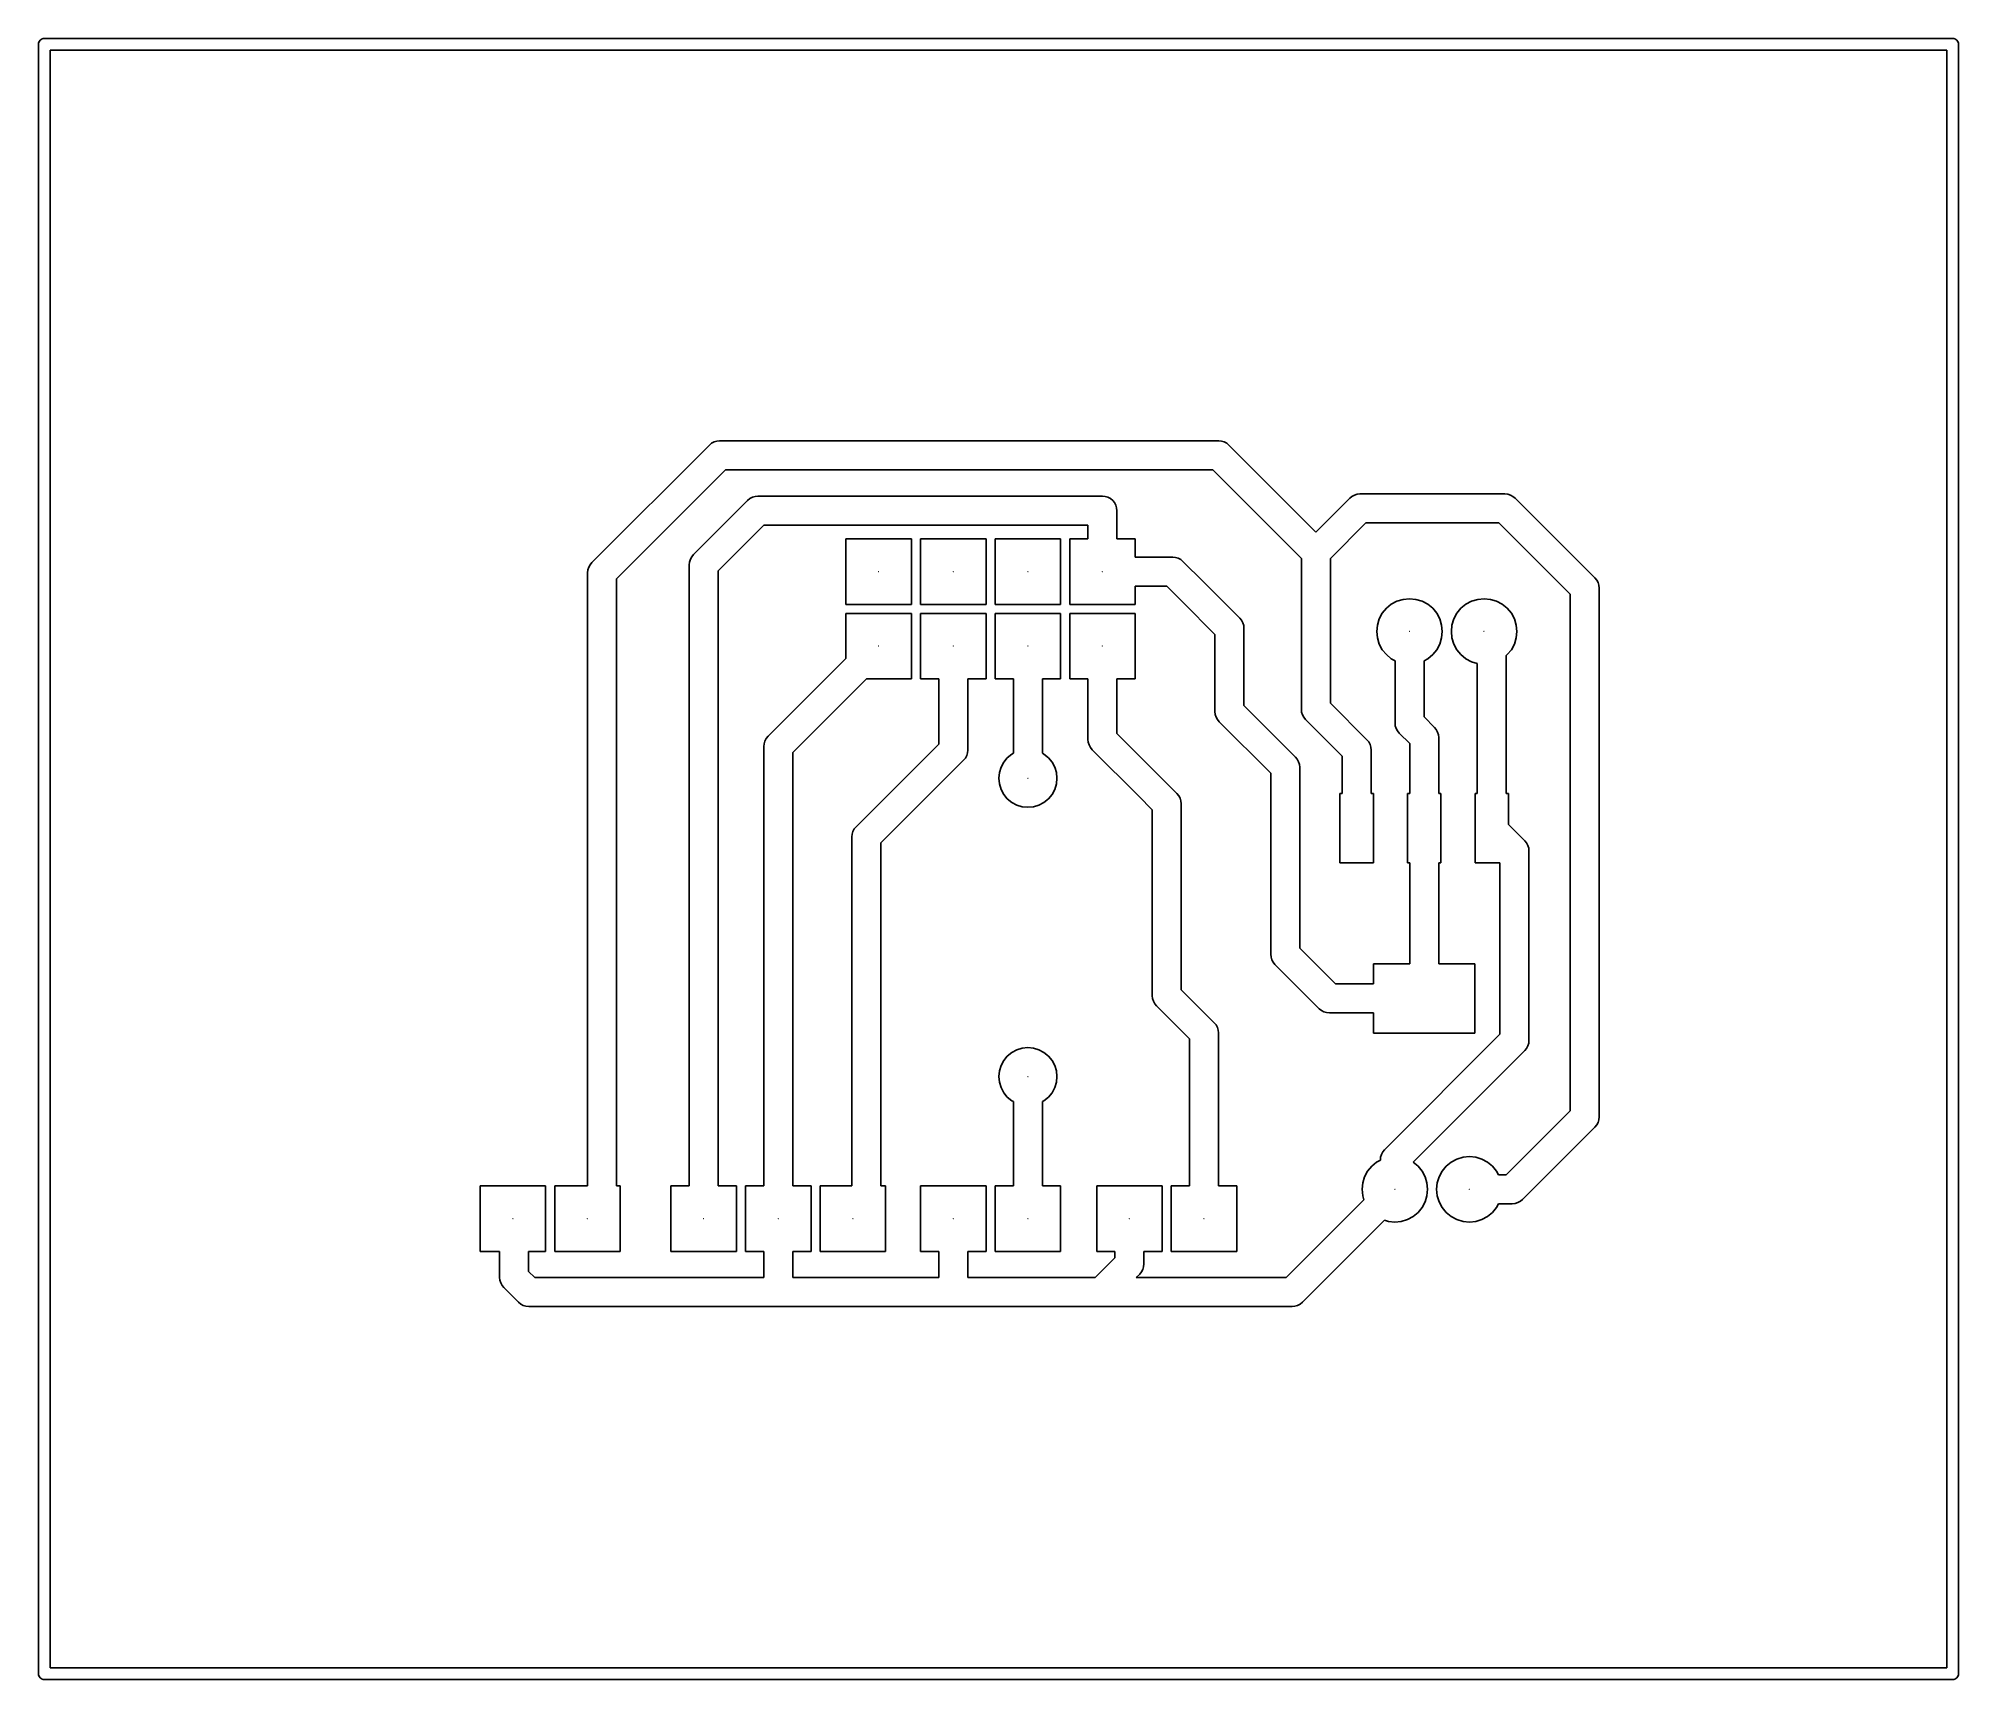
# Model space of a CAD drawing. Extents: x -0.1 to 65.3, y -0.1 to 55.8.
import ezdxf

# ---------------------------------------------------------------- set-up
doc = ezdxf.new("R2010")
doc.units = 0
doc.header["$LTSCALE"] = 0.000394
doc.header["$PDMODE"] = 35
doc.header["$PDSIZE"] = 0.000315
doc.layers.add('PLAN_1', color=7, linetype='CONTINUOUS')

msp = doc.modelspace()

# ---------------------------------------------------------------- linework, layer by layer
at = {"layer": 'PLAN_1', "color": 4}
for p, q in [((-0.096123, 55.640919, 0.2), (-0.099991, 55.601589, 0.2)), ((-0.099991, 55.601589, 0.2), (-0.099991, 0.10159, 0.2)), ((-0.084648, 55.678738, 0.2), (-0.096123, 55.640919, 0.2)), ((-0.066017, 55.713589, 0.2), (-0.084648, 55.678738, 0.2)), ((-0.040947, 55.744137, 0.2), (-0.066017, 55.713589, 0.2)), ((-0.010399, 55.769211, 0.2), (-0.040947, 55.744137, 0.2)), ((0.024452, 55.787838, 0.2), (-0.010399, 55.769211, 0.2)), ((0.062271, 55.799309, 0.2), (0.024452, 55.787838, 0.2)), ((0.101601, 55.803185, 0.2), (0.062271, 55.799309, 0.2)), ((65.101593, 55.803185, 0.2), (0.101601, 55.803185, 0.2)), ((65.140923, 55.799309, 0.2), (65.101593, 55.803185, 0.2)), ((65.178741, 55.787838, 0.2), (65.140923, 55.799309, 0.2)), ((65.213593, 55.769211, 0.2), (65.178741, 55.787838, 0.2)), ((65.244141, 55.744137, 0.2), (65.213593, 55.769211, 0.2)), ((65.269211, 55.713589, 0.2), (65.244141, 55.744137, 0.2)), ((65.287842, 55.678738, 0.2), (65.269211, 55.713589, 0.2)), ((65.299316, 55.640919, 0.2), (65.287842, 55.678738, 0.2)), ((65.303185, 55.601589, 0.2), (65.299316, 55.640919, 0.2)), ((65.303185, 0.10159, 0.2), (65.303185, 55.601589, 0.2)), ((64.900002, 55.399994, 0.2), (0.303192, 55.399994, 0.2)), ((0.303192, 55.399994, 0.2), (0.303192, 0.303185, 0.2)), ((64.900002, 0.303185, 0.2), (64.900002, 55.399994, 0.2)), ((22.752506, 41.950687, 0.2), (18.752506, 37.950687, 0.2)), ((22.82732, 42.012085, 0.2), (22.752506, 41.950687, 0.2)), ((22.912674, 42.057709, 0.2), (22.82732, 42.012085, 0.2)), ((23.005287, 42.085804, 0.2), (22.912674, 42.057709, 0.2)), ((23.101604, 42.095287, 0.2), (23.005287, 42.085804, 0.2)), ((24.101604, 42.095287, 0.2), (23.101604, 42.095287, 0.2)), ((40.101604, 42.095287, 0.2), (24.101604, 42.095287, 0.2)), ((40.197922, 42.085804, 0.2), (40.101604, 42.095287, 0.2)), ((40.290535, 42.057709, 0.2), (40.197922, 42.085804, 0.2)), ((40.375889, 42.012085, 0.2), (40.290535, 42.057709, 0.2)), ((40.450703, 41.950687, 0.2), (40.375889, 42.012085, 0.2)), ((43.411713, 38.989677, 0.2), (40.450703, 41.950687, 0.2)), ((19.595303, 37.397091, 0.2), (23.306103, 41.107891, 0.2)), ((23.306103, 41.107891, 0.2), (24.101604, 41.107891, 0.2)), ((24.101604, 41.107891, 0.2), (39.897106, 41.107891, 0.2)), ((39.897106, 41.107891, 0.2), (42.752506, 38.252491, 0.2)), ((24.057507, 40.065689, 0.2), (22.212505, 38.220688, 0.2)), ((24.13232, 40.127087, 0.2), (24.057507, 40.065689, 0.2)), ((24.217674, 40.17271, 0.2), (24.13232, 40.127087, 0.2)), ((24.310287, 40.200806, 0.2), (24.217674, 40.17271, 0.2)), ((24.406605, 40.210289, 0.2), (24.310287, 40.200806, 0.2)), ((35.721603, 40.210289, 0.2), (24.406605, 40.210289, 0.2)), ((36.141602, 40.210289, 0.2), (35.721603, 40.210289, 0.2)), ((36.237915, 40.200806, 0.2), (36.141602, 40.210289, 0.2)), ((36.330532, 40.17271, 0.2), (36.237915, 40.200806, 0.2)), ((36.415886, 40.127087, 0.2), (36.330532, 40.17271, 0.2)), ((36.4907, 40.065689, 0.2), (36.415886, 40.127087, 0.2)), ((36.552097, 39.990875, 0.2), (36.4907, 40.065689, 0.2)), ((36.597721, 39.905521, 0.2), (36.552097, 39.990875, 0.2)), ((36.625816, 39.812908, 0.2), (36.597721, 39.905521, 0.2)), ((44.565048, 40.143009, 0.2), (43.411713, 38.989677, 0.2)), ((44.639862, 40.204407, 0.2), (44.565048, 40.143009, 0.2)), ((44.725216, 40.250031, 0.2), (44.639862, 40.204407, 0.2)), ((44.817833, 40.278126, 0.2), (44.725216, 40.250031, 0.2)), ((44.914146, 40.287609, 0.2), (44.817833, 40.278126, 0.2)), ((49.849731, 40.287609, 0.2), (44.914146, 40.287609, 0.2)), ((49.946049, 40.278126, 0.2), (49.849731, 40.287609, 0.2)), ((50.038662, 40.250031, 0.2), (49.946049, 40.278126, 0.2)), ((50.124016, 40.204407, 0.2), (50.038662, 40.250031, 0.2)), ((50.19883, 40.143009, 0.2), (50.124016, 40.204407, 0.2)), ((52.914871, 37.426968, 0.2), (50.19883, 40.143009, 0.2)), ((36.6353, 39.716591, 0.2), (36.625816, 39.812908, 0.2)), ((36.6353, 38.757591, 0.2), (36.6353, 39.716591, 0.2)), ((43.905411, 38.086983, 0.2), (45.118645, 39.300213, 0.2)), ((45.118645, 39.300213, 0.2), (49.645233, 39.300213, 0.2)), ((49.645233, 39.300213, 0.2), (52.072075, 36.873375, 0.2)), ((23.055302, 37.667091, 0.2), (24.611103, 39.222893, 0.2)), ((24.611103, 39.222893, 0.2), (35.647903, 39.222893, 0.2)), ((29.637604, 38.757591, 0.2), (27.405602, 38.757591, 0.2)), ((27.405602, 38.757591, 0.2), (27.405602, 36.525589, 0.2)), ((29.637604, 36.525589, 0.2), (29.637604, 38.757591, 0.2)), ((32.177605, 38.757591, 0.2), (29.945602, 38.757591, 0.2)), ((29.945602, 38.757591, 0.2), (29.945602, 36.525589, 0.2)), ((32.177605, 36.525589, 0.2), (32.177605, 38.757591, 0.2)), ((34.717606, 38.757591, 0.2), (32.485603, 38.757591, 0.2)), ((32.485603, 38.757591, 0.2), (32.485603, 36.525589, 0.2)), ((34.717606, 36.525589, 0.2), (34.717606, 38.757591, 0.2)), ((35.647903, 38.757591, 0.2), (35.025604, 38.757591, 0.2)), ((35.025604, 38.757591, 0.2), (35.025604, 36.525589, 0.2)), ((35.647903, 39.222893, 0.2), (35.647903, 38.757591, 0.2)), ((37.257599, 38.757591, 0.2), (36.6353, 38.757591, 0.2)), ((37.257599, 38.135288, 0.2), (37.257599, 38.757591, 0.2)), ((18.752506, 37.950687, 0.2), (18.691109, 37.875874, 0.2)), ((22.077389, 37.967907, 0.2), (22.067905, 37.87159, 0.2)), ((22.105484, 38.06052, 0.2), (22.077389, 37.967907, 0.2)), ((22.151108, 38.145874, 0.2), (22.105484, 38.06052, 0.2)), ((22.212505, 38.220688, 0.2), (22.151108, 38.145874, 0.2)), ((38.534935, 38.135288, 0.2), (37.257599, 38.135288, 0.2)), ((38.631248, 38.125805, 0.2), (38.534935, 38.135288, 0.2)), ((38.723866, 38.09771, 0.2), (38.631248, 38.125805, 0.2)), ((38.809219, 38.052086, 0.2), (38.723866, 38.09771, 0.2)), ((38.884033, 37.990688, 0.2), (38.809219, 38.052086, 0.2)), ((39.58403, 37.290688, 0.2), (38.884033, 37.990688, 0.2)), ((42.752506, 38.252491, 0.2), (42.918015, 38.086983, 0.2)), ((42.918015, 38.086983, 0.2), (42.918015, 32.95351, 0.2)), ((43.905411, 33.158009, 0.2), (43.905411, 38.086983, 0.2)), ((18.61739, 37.697906, 0.2), (18.607906, 37.601589, 0.2)), ((18.607906, 37.601589, 0.2), (18.607906, 16.71759, 0.2)), ((18.645485, 37.79052, 0.2), (18.61739, 37.697906, 0.2)), ((18.691109, 37.875874, 0.2), (18.645485, 37.79052, 0.2)), ((19.595303, 16.71759, 0.2), (19.595303, 37.397091, 0.2)), ((22.067905, 37.87159, 0.2), (22.067905, 16.71759, 0.2)), ((23.055302, 16.71759, 0.2), (23.055302, 37.667091, 0.2)), ((40.81736, 36.057358, 0.2), (39.58403, 37.290688, 0.2)), ((52.976269, 37.352154, 0.2), (52.914871, 37.426968, 0.2)), ((53.021893, 37.2668, 0.2), (52.976269, 37.352154, 0.2)), ((37.257599, 36.525589, 0.2), (37.257599, 37.147892, 0.2)), ((37.257599, 37.147892, 0.2), (38.330437, 37.147892, 0.2)), ((38.330437, 37.147892, 0.2), (38.885834, 36.592491, 0.2)), ((46.17453, 36.632637, 0.2), (45.98159, 36.52951, 0.2)), ((46.383884, 36.696144, 0.2), (46.17453, 36.632637, 0.2)), ((46.601604, 36.71759, 0.2), (46.383884, 36.696144, 0.2)), ((46.819324, 36.696144, 0.2), (46.601604, 36.71759, 0.2)), ((47.028679, 36.632637, 0.2), (46.819324, 36.696144, 0.2)), ((47.221619, 36.52951, 0.2), (47.028679, 36.632637, 0.2)), ((48.714527, 36.632637, 0.2), (48.521584, 36.52951, 0.2)), ((48.923882, 36.696144, 0.2), (48.714527, 36.632637, 0.2)), ((49.141602, 36.71759, 0.2), (48.923882, 36.696144, 0.2)), ((49.359322, 36.696144, 0.2), (49.141602, 36.71759, 0.2)), ((49.568676, 36.632637, 0.2), (49.359322, 36.696144, 0.2)), ((49.76162, 36.52951, 0.2), (49.568676, 36.632637, 0.2)), ((52.072075, 36.873375, 0.2), (52.072075, 31.947571, 0.2)), ((53.049988, 37.174187, 0.2), (53.021893, 37.2668, 0.2)), ((53.059471, 37.077869, 0.2), (53.049988, 37.174187, 0.2)), ((53.059471, 31.947571, 0.2), (53.059471, 37.077869, 0.2)), ((27.405602, 36.525589, 0.2), (29.637604, 36.525589, 0.2)), ((29.637604, 36.21759, 0.2), (27.405602, 36.21759, 0.2)), ((27.405602, 36.21759, 0.2), (27.405602, 34.683784, 0.2)), ((29.637604, 33.985588, 0.2), (29.637604, 36.21759, 0.2)), ((29.945602, 36.525589, 0.2), (32.177605, 36.525589, 0.2)), ((32.177605, 36.21759, 0.2), (29.945602, 36.21759, 0.2)), ((29.945602, 36.21759, 0.2), (29.945602, 33.985588, 0.2)), ((32.177605, 33.985588, 0.2), (32.177605, 36.21759, 0.2)), ((32.485603, 36.525589, 0.2), (34.717606, 36.525589, 0.2)), ((34.717606, 36.21759, 0.2), (32.485603, 36.21759, 0.2)), ((32.485603, 36.21759, 0.2), (32.485603, 33.985588, 0.2)), ((34.717606, 33.985588, 0.2), (34.717606, 36.21759, 0.2)), ((35.025604, 36.525589, 0.2), (37.257599, 36.525589, 0.2)), ((37.257599, 36.21759, 0.2), (35.025604, 36.21759, 0.2)), ((35.025604, 36.21759, 0.2), (35.025604, 33.985588, 0.2)), ((37.257599, 33.985588, 0.2), (37.257599, 36.21759, 0.2)), ((38.885834, 36.592491, 0.2), (39.974564, 35.503761, 0.2)), ((40.878757, 35.982544, 0.2), (40.81736, 36.057358, 0.2)), ((40.924381, 35.89719, 0.2), (40.878757, 35.982544, 0.2)), ((45.570557, 36.028664, 0.2), (45.50705, 35.819309, 0.2)), ((45.673683, 36.221607, 0.2), (45.570557, 36.028664, 0.2)), ((45.812473, 36.39072, 0.2), (45.673683, 36.221607, 0.2)), ((45.98159, 36.52951, 0.2), (45.812473, 36.39072, 0.2)), ((47.390736, 36.39072, 0.2), (47.221619, 36.52951, 0.2)), ((47.529526, 36.221607, 0.2), (47.390736, 36.39072, 0.2)), ((47.632652, 36.028664, 0.2), (47.529526, 36.221607, 0.2)), ((47.696159, 35.819309, 0.2), (47.632652, 36.028664, 0.2)), ((48.11055, 36.028664, 0.2), (48.047043, 35.819309, 0.2)), ((48.213684, 36.221607, 0.2), (48.11055, 36.028664, 0.2)), ((48.35247, 36.39072, 0.2), (48.213684, 36.221607, 0.2)), ((48.521584, 36.52951, 0.2), (48.35247, 36.39072, 0.2)), ((49.930733, 36.39072, 0.2), (49.76162, 36.52951, 0.2)), ((50.069523, 36.221607, 0.2), (49.930733, 36.39072, 0.2)), ((50.172653, 36.028664, 0.2), (50.069523, 36.221607, 0.2)), ((50.23616, 35.819309, 0.2), (50.172653, 36.028664, 0.2)), ((39.974564, 35.503761, 0.2), (39.974564, 32.87492, 0.2)), ((40.952477, 35.804577, 0.2), (40.924381, 35.89719, 0.2)), ((40.96196, 35.70826, 0.2), (40.952477, 35.804577, 0.2)), ((40.96196, 33.079418, 0.2), (40.96196, 35.70826, 0.2)), ((45.50705, 35.819309, 0.2), (45.485603, 35.601589, 0.2)), ((45.485603, 35.601589, 0.2), (45.50705, 35.383869, 0.2)), ((45.50705, 35.383869, 0.2), (45.570557, 35.174515, 0.2)), ((47.632652, 35.174515, 0.2), (47.696159, 35.383869, 0.2)), ((47.717606, 35.601589, 0.2), (47.696159, 35.819309, 0.2)), ((47.696159, 35.383869, 0.2), (47.717606, 35.601589, 0.2)), ((48.047043, 35.819309, 0.2), (48.025604, 35.601589, 0.2)), ((48.025604, 35.601589, 0.2), (48.047043, 35.383869, 0.2)), ((48.047043, 35.383869, 0.2), (48.11055, 35.174515, 0.2)), ((50.172653, 35.174515, 0.2), (50.23616, 35.383869, 0.2)), ((50.257603, 35.601589, 0.2), (50.23616, 35.819309, 0.2)), ((50.23616, 35.383869, 0.2), (50.257603, 35.601589, 0.2)), ((27.405602, 34.683784, 0.2), (24.752506, 32.030689, 0.2)), ((45.570557, 35.174515, 0.2), (45.673683, 34.981571, 0.2)), ((45.673683, 34.981571, 0.2), (45.812473, 34.812458, 0.2)), ((45.812473, 34.812458, 0.2), (45.98159, 34.673668, 0.2)), ((45.98159, 34.673668, 0.2), (46.107903, 34.606152, 0.2)), ((47.095306, 34.606152, 0.2), (47.221619, 34.673668, 0.2)), ((47.221619, 34.673668, 0.2), (47.390736, 34.812458, 0.2)), ((47.390736, 34.812458, 0.2), (47.529526, 34.981571, 0.2)), ((47.529526, 34.981571, 0.2), (47.632652, 35.174515, 0.2)), ((48.11055, 35.174515, 0.2), (48.213684, 34.981571, 0.2)), ((48.213684, 34.981571, 0.2), (48.35247, 34.812458, 0.2)), ((48.35247, 34.812458, 0.2), (48.521584, 34.673668, 0.2)), ((48.521584, 34.673668, 0.2), (48.714527, 34.570541, 0.2)), ((49.895302, 34.783382, 0.2), (49.930733, 34.812458, 0.2)), ((49.895302, 30.081085, 0.2), (49.895302, 34.783382, 0.2)), ((49.930733, 34.812458, 0.2), (50.069523, 34.981571, 0.2)), ((50.069523, 34.981571, 0.2), (50.172653, 35.174515, 0.2)), ((46.107903, 34.606152, 0.2), (46.107903, 32.486591, 0.2)), ((47.095306, 32.69109, 0.2), (47.095306, 34.606152, 0.2)), ((48.714527, 34.570541, 0.2), (48.907906, 34.511883, 0.2)), ((48.907906, 34.511883, 0.2), (48.907906, 30.081085, 0.2)), ((25.595303, 31.477091, 0.2), (28.103798, 33.985588, 0.2)), ((28.103798, 33.985588, 0.2), (29.637604, 33.985588, 0.2)), ((29.945602, 33.985588, 0.2), (30.567905, 33.985588, 0.2)), ((30.567905, 33.985588, 0.2), (30.567905, 31.766088, 0.2)), ((31.555302, 31.56159, 0.2), (31.555302, 33.985588, 0.2)), ((31.555302, 33.985588, 0.2), (32.177605, 33.985588, 0.2)), ((32.485603, 33.985588, 0.2), (33.107906, 33.985588, 0.2)), ((33.107906, 33.985588, 0.2), (33.107906, 31.453712, 0.2)), ((34.095306, 31.453711, 0.2), (34.095306, 33.985588, 0.2)), ((34.095306, 33.985588, 0.2), (34.717606, 33.985588, 0.2)), ((35.025604, 33.985588, 0.2), (35.647903, 33.985588, 0.2)), ((35.647903, 33.985588, 0.2), (35.647903, 31.92462, 0.2)), ((36.6353, 32.12912, 0.2), (36.6353, 33.985588, 0.2)), ((36.6353, 33.985588, 0.2), (37.257599, 33.985588, 0.2)), ((39.974564, 32.87492, 0.2), (39.984047, 32.778603, 0.2)), ((39.984047, 32.778603, 0.2), (40.012142, 32.685989, 0.2)), ((42.717361, 31.324018, 0.2), (40.96196, 33.079418, 0.2)), ((42.918015, 32.95351, 0.2), (42.927498, 32.857193, 0.2)), ((42.927498, 32.857193, 0.2), (42.955593, 32.76458, 0.2)), ((42.955593, 32.76458, 0.2), (43.001217, 32.679226, 0.2)), ((45.150703, 31.912718, 0.2), (43.905411, 33.158009, 0.2)), ((38.077251, 30.687168, 0.2), (36.6353, 32.12912, 0.2)), ((40.012142, 32.685989, 0.2), (40.057766, 32.600636, 0.2)), ((40.057766, 32.600636, 0.2), (40.119164, 32.525822, 0.2)), ((40.119164, 32.525822, 0.2), (41.874565, 30.770424, 0.2)), ((43.001217, 32.679226, 0.2), (43.062614, 32.604412, 0.2)), ((43.062614, 32.604412, 0.2), (44.307907, 31.359123, 0.2)), ((46.107903, 32.486591, 0.2), (46.117393, 32.390274, 0.2)), ((46.117393, 32.390274, 0.2), (46.145485, 32.297661, 0.2)), ((46.145485, 32.297661, 0.2), (46.191109, 32.212307, 0.2)), ((46.191109, 32.212307, 0.2), (46.252502, 32.137493, 0.2)), ((46.252502, 32.137493, 0.2), (46.607903, 31.782091, 0.2)), ((47.450706, 32.335686, 0.2), (47.095306, 32.69109, 0.2)), ((47.5121, 32.260872, 0.2), (47.450706, 32.335686, 0.2)), ((47.557724, 32.175518, 0.2), (47.5121, 32.260872, 0.2)), ((47.585819, 32.082905, 0.2), (47.557724, 32.175518, 0.2)), ((47.595306, 31.986588, 0.2), (47.585819, 32.082905, 0.2)), ((24.61739, 31.777905, 0.2), (24.607906, 31.681589, 0.2)), ((24.607906, 31.681589, 0.2), (24.607906, 16.71759, 0.2)), ((24.645485, 31.87052, 0.2), (24.61739, 31.777905, 0.2)), ((24.691109, 31.955873, 0.2), (24.645485, 31.87052, 0.2)), ((24.752506, 32.030689, 0.2), (24.691109, 31.955873, 0.2)), ((25.595303, 16.71759, 0.2), (25.595303, 31.477091, 0.2)), ((30.567905, 31.766088, 0.2), (27.752506, 28.950687, 0.2)), ((31.517723, 31.37266, 0.2), (31.545818, 31.465275, 0.2)), ((31.545818, 31.465275, 0.2), (31.555302, 31.56159, 0.2)), ((33.052147, 31.423908, 0.2), (32.902279, 31.300915, 0.2)), ((33.107906, 31.453712, 0.2), (33.052147, 31.423908, 0.2)), ((34.151062, 31.423908, 0.2), (34.095306, 31.453711, 0.2)), ((34.30093, 31.300915, 0.2), (34.151062, 31.423908, 0.2)), ((35.647903, 31.92462, 0.2), (35.657387, 31.828304, 0.2)), ((35.657387, 31.828304, 0.2), (35.685482, 31.735689, 0.2)), ((35.685482, 31.735689, 0.2), (35.731106, 31.650335, 0.2)), ((35.731106, 31.650335, 0.2), (35.792503, 31.575521, 0.2)), ((35.792503, 31.575521, 0.2), (37.379055, 29.98897, 0.2)), ((45.212101, 31.837904, 0.2), (45.150703, 31.912718, 0.2)), ((45.257725, 31.75255, 0.2), (45.212101, 31.837904, 0.2)), ((45.28582, 31.659937, 0.2), (45.257725, 31.75255, 0.2)), ((45.295303, 31.56362, 0.2), (45.28582, 31.659937, 0.2)), ((45.295303, 30.081085, 0.2), (45.295303, 31.56362, 0.2)), ((46.607903, 31.782091, 0.2), (46.607903, 30.081085, 0.2)), ((47.595306, 30.081085, 0.2), (47.595306, 31.986588, 0.2)), ((52.072075, 31.947571, 0.2), (52.072075, 19.270256, 0.2)), ((53.059471, 19.06576, 0.2), (53.059471, 31.947571, 0.2)), ((28.595303, 28.397091, 0.2), (31.410702, 31.212492, 0.2)), ((31.410702, 31.212492, 0.2), (31.472099, 31.287306, 0.2)), ((31.472099, 31.287306, 0.2), (31.517723, 31.37266, 0.2)), ((32.631611, 30.794533, 0.2), (32.61261, 30.601589, 0.2)), ((32.687893, 30.980061, 0.2), (32.631611, 30.794533, 0.2)), ((32.779285, 31.151045, 0.2), (32.687893, 30.980061, 0.2)), ((32.902279, 31.300915, 0.2), (32.779285, 31.151045, 0.2)), ((34.423923, 31.151045, 0.2), (34.30093, 31.300915, 0.2)), ((34.515316, 30.980061, 0.2), (34.423923, 31.151045, 0.2)), ((34.571594, 30.794533, 0.2), (34.515316, 30.980061, 0.2)), ((34.590599, 30.601589, 0.2), (34.571594, 30.794533, 0.2)), ((41.874565, 30.770424, 0.2), (41.874565, 24.608259, 0.2)), ((42.778759, 31.249205, 0.2), (42.717361, 31.324018, 0.2)), ((42.824383, 31.163851, 0.2), (42.778759, 31.249205, 0.2)), ((42.852478, 31.071236, 0.2), (42.824383, 31.163851, 0.2)), ((42.861961, 30.97492, 0.2), (42.852478, 31.071236, 0.2)), ((42.861961, 24.812756, 0.2), (42.861961, 30.97492, 0.2)), ((44.307907, 31.359123, 0.2), (44.307907, 30.081085, 0.2)), ((32.61261, 30.601589, 0.2), (32.631611, 30.408646, 0.2)), ((32.631611, 30.408646, 0.2), (32.687893, 30.223118, 0.2)), ((32.687893, 30.223118, 0.2), (32.779285, 30.052134, 0.2)), ((34.423923, 30.052134, 0.2), (34.515316, 30.223118, 0.2)), ((34.515316, 30.223118, 0.2), (34.571594, 30.408646, 0.2)), ((34.571594, 30.408646, 0.2), (34.590599, 30.601589, 0.2)), ((38.680824, 30.083601, 0.2), (38.077251, 30.687168, 0.2)), ((32.779285, 30.052134, 0.2), (32.902279, 29.902264, 0.2)), ((32.902279, 29.902264, 0.2), (33.052147, 29.77927, 0.2)), ((33.052147, 29.77927, 0.2), (33.223133, 29.687878, 0.2)), ((33.223133, 29.687878, 0.2), (33.408661, 29.631598, 0.2)), ((33.408661, 29.631598, 0.2), (33.601604, 29.612595, 0.2)), ((33.601604, 29.612595, 0.2), (33.794548, 29.631598, 0.2)), ((33.794548, 29.631598, 0.2), (33.980076, 29.687878, 0.2)), ((33.980076, 29.687878, 0.2), (34.151062, 29.77927, 0.2)), ((34.151062, 29.77927, 0.2), (34.30093, 29.902264, 0.2)), ((34.30093, 29.902264, 0.2), (34.423923, 30.052134, 0.2)), ((37.379055, 29.98897, 0.2), (37.838028, 29.530003, 0.2)), ((37.838028, 29.530003, 0.2), (37.838028, 23.1959, 0.2)), ((38.742222, 30.008785, 0.2), (38.680824, 30.083601, 0.2)), ((38.787846, 29.923431, 0.2), (38.742222, 30.008785, 0.2)), ((38.815941, 29.830816, 0.2), (38.787846, 29.923431, 0.2)), ((38.825424, 29.734501, 0.2), (38.815941, 29.830816, 0.2)), ((38.825424, 23.400396, 0.2), (38.825424, 29.734501, 0.2)), ((44.307907, 30.081085, 0.2), (44.231705, 30.081085, 0.2)), ((44.231705, 30.081085, 0.2), (44.231705, 27.722095, 0.2)), ((45.371506, 30.081085, 0.2), (45.295303, 30.081085, 0.2)), ((45.371506, 27.722095, 0.2), (45.371506, 30.081085, 0.2)), ((46.607903, 30.081085, 0.2), (46.531704, 30.081085, 0.2)), ((46.531704, 30.081085, 0.2), (46.531704, 27.722095, 0.2)), ((47.671505, 30.081085, 0.2), (47.595306, 30.081085, 0.2)), ((47.671505, 27.722095, 0.2), (47.671505, 30.081085, 0.2)), ((48.907906, 30.081085, 0.2), (48.831703, 30.081085, 0.2)), ((48.831703, 30.081085, 0.2), (48.831703, 27.722095, 0.2)), ((49.971504, 30.081085, 0.2), (49.895302, 30.081085, 0.2)), ((49.971504, 29.029886, 0.2), (49.971504, 30.081085, 0.2)), ((27.645485, 28.79052, 0.2), (27.61739, 28.697905, 0.2)), ((27.691109, 28.875874, 0.2), (27.645485, 28.79052, 0.2)), ((27.752506, 28.950687, 0.2), (27.691109, 28.875874, 0.2)), ((50.525433, 28.475958, 0.2), (49.971504, 29.029886, 0.2)), ((27.61739, 28.697905, 0.2), (27.607906, 28.601589, 0.2)), ((27.607906, 28.601589, 0.2), (27.607906, 16.71759, 0.2)), ((28.595303, 16.71759, 0.2), (28.595303, 28.397091, 0.2)), ((50.58683, 28.401144, 0.2), (50.525433, 28.475958, 0.2)), ((50.632454, 28.31579, 0.2), (50.58683, 28.401144, 0.2)), ((50.660549, 28.223175, 0.2), (50.632454, 28.31579, 0.2)), ((50.670036, 28.12686, 0.2), (50.660549, 28.223175, 0.2)), ((50.670036, 21.676319, 0.2), (50.670036, 28.12686, 0.2)), ((44.231705, 27.722095, 0.2), (45.371506, 27.722095, 0.2)), ((46.531704, 27.722095, 0.2), (46.607903, 27.722095, 0.2)), ((46.607903, 27.722095, 0.2), (46.607903, 24.281084, 0.2)), ((47.595306, 24.281084, 0.2), (47.595306, 27.722095, 0.2)), ((47.595306, 27.722095, 0.2), (47.671505, 27.722095, 0.2)), ((48.831703, 27.722095, 0.2), (49.682632, 27.722095, 0.2)), ((49.682632, 27.722095, 0.2), (49.682632, 21.880816, 0.2)), ((41.874565, 24.608259, 0.2), (41.884048, 24.511944, 0.2)), ((41.884048, 24.511944, 0.2), (41.912144, 24.419329, 0.2)), ((41.912144, 24.419329, 0.2), (41.957767, 24.333975, 0.2)), ((41.957767, 24.333975, 0.2), (42.019165, 24.259161, 0.2)), ((42.019165, 24.259161, 0.2), (43.525833, 22.752491, 0.2)), ((44.07943, 23.595289, 0.2), (42.861961, 24.812756, 0.2)), ((46.607903, 24.281084, 0.2), (45.376007, 24.281084, 0.2)), ((45.376007, 24.281084, 0.2), (45.376007, 23.595289, 0.2)), ((48.827202, 24.281084, 0.2), (47.595306, 24.281084, 0.2)), ((48.827202, 21.922094, 0.2), (48.827202, 24.281084, 0.2)), ((45.376007, 23.595289, 0.2), (44.07943, 23.595289, 0.2)), ((37.838028, 23.1959, 0.2), (37.847511, 23.099585, 0.2)), ((37.847511, 23.099585, 0.2), (37.875607, 23.006969, 0.2)), ((37.875607, 23.006969, 0.2), (37.921227, 22.921616, 0.2)), ((37.921227, 22.921616, 0.2), (37.982628, 22.846802, 0.2)), ((39.950703, 22.275118, 0.2), (38.825424, 23.400396, 0.2)), ((37.982628, 22.846802, 0.2), (39.107903, 21.721523, 0.2)), ((40.0121, 22.200304, 0.2), (39.950703, 22.275118, 0.2)), ((43.525833, 22.752491, 0.2), (43.600647, 22.691093, 0.2)), ((43.600647, 22.691093, 0.2), (43.686001, 22.64547, 0.2)), ((43.686001, 22.64547, 0.2), (43.778614, 22.617376, 0.2)), ((43.778614, 22.617376, 0.2), (43.874931, 22.607889, 0.2)), ((43.874931, 22.607889, 0.2), (45.376007, 22.607889, 0.2)), ((45.376007, 22.607889, 0.2), (45.376007, 21.922094, 0.2)), ((39.107903, 21.721523, 0.2), (39.107903, 16.71759, 0.2)), ((40.057724, 22.11495, 0.2), (40.0121, 22.200304, 0.2)), ((40.085815, 22.022335, 0.2), (40.057724, 22.11495, 0.2)), ((40.095306, 21.92602, 0.2), (40.085815, 22.022335, 0.2)), ((40.095306, 16.71759, 0.2), (40.095306, 21.92602, 0.2)), ((45.376007, 21.922094, 0.2), (48.827202, 21.922094, 0.2)), ((49.682632, 21.880816, 0.2), (45.752506, 17.950687, 0.2)), ((50.660549, 21.580004, 0.2), (50.670036, 21.676319, 0.2)), ((32.779285, 20.991045, 0.2), (32.687893, 20.820061, 0.2)), ((32.902279, 21.140915, 0.2), (32.779285, 20.991045, 0.2)), ((33.052147, 21.263908, 0.2), (32.902279, 21.140915, 0.2)), ((33.223133, 21.355301, 0.2), (33.052147, 21.263908, 0.2)), ((33.408661, 21.411581, 0.2), (33.223133, 21.355301, 0.2)), ((33.601604, 21.430584, 0.2), (33.408661, 21.411581, 0.2)), ((33.794548, 21.411581, 0.2), (33.601604, 21.430584, 0.2)), ((33.980076, 21.355301, 0.2), (33.794548, 21.411581, 0.2)), ((34.151062, 21.263908, 0.2), (33.980076, 21.355301, 0.2)), ((34.30093, 21.140915, 0.2), (34.151062, 21.263908, 0.2)), ((34.423923, 20.991045, 0.2), (34.30093, 21.140915, 0.2)), ((34.515316, 20.820061, 0.2), (34.423923, 20.991045, 0.2)), ((46.724968, 17.526758, 0.2), (50.525433, 21.327221, 0.2)), ((50.525433, 21.327221, 0.2), (50.58683, 21.402035, 0.2)), ((50.58683, 21.402035, 0.2), (50.632454, 21.487389, 0.2)), ((50.632454, 21.487389, 0.2), (50.660549, 21.580004, 0.2)), ((32.631611, 20.634533, 0.2), (32.61261, 20.441589, 0.2)), ((32.61261, 20.441589, 0.2), (32.631611, 20.248646, 0.2)), ((32.687893, 20.820061, 0.2), (32.631611, 20.634533, 0.2)), ((34.571594, 20.634533, 0.2), (34.515316, 20.820061, 0.2)), ((34.590599, 20.441589, 0.2), (34.571594, 20.634533, 0.2)), ((34.571594, 20.248646, 0.2), (34.590599, 20.441589, 0.2)), ((32.631611, 20.248646, 0.2), (32.687893, 20.063118, 0.2)), ((32.687893, 20.063118, 0.2), (32.779285, 19.892134, 0.2)), ((32.779285, 19.892134, 0.2), (32.902279, 19.742264, 0.2)), ((32.902279, 19.742264, 0.2), (33.052147, 19.61927, 0.2)), ((34.151062, 19.61927, 0.2), (34.30093, 19.742264, 0.2)), ((34.30093, 19.742264, 0.2), (34.423923, 19.892134, 0.2)), ((34.423923, 19.892134, 0.2), (34.515316, 20.063118, 0.2)), ((34.515316, 20.063118, 0.2), (34.571594, 20.248646, 0.2)), ((33.052147, 19.61927, 0.2), (33.107906, 19.589466, 0.2)), ((33.107906, 19.589466, 0.2), (33.107906, 16.71759, 0.2)), ((34.095306, 19.589468, 0.2), (34.151062, 19.61927, 0.2)), ((34.095306, 16.71759, 0.2), (34.095306, 19.589468, 0.2)), ((52.072075, 19.270256, 0.2), (49.897106, 17.095289, 0.2)), ((53.021893, 18.876829, 0.2), (53.049988, 18.969444, 0.2)), ((53.049988, 18.969444, 0.2), (53.059471, 19.06576, 0.2)), ((50.450703, 16.252491, 0.2), (52.914871, 18.716661, 0.2)), ((52.914871, 18.716661, 0.2), (52.976269, 18.791475, 0.2)), ((52.976269, 18.791475, 0.2), (53.021893, 18.876829, 0.2)), ((45.617393, 17.697905, 0.2), (45.607903, 17.597027, 0.2)), ((45.645485, 17.79052, 0.2), (45.617393, 17.697905, 0.2)), ((45.691109, 17.875874, 0.2), (45.645485, 17.79052, 0.2)), ((45.752506, 17.950687, 0.2), (45.691109, 17.875874, 0.2)), ((48.423882, 17.696146, 0.2), (48.214527, 17.632639, 0.2)), ((48.641602, 17.717588, 0.2), (48.423882, 17.696146, 0.2)), ((48.859322, 17.696146, 0.2), (48.641602, 17.717588, 0.2)), ((49.068676, 17.632639, 0.2), (48.859322, 17.696146, 0.2)), ((45.070557, 17.028664, 0.2), (45.00705, 16.819309, 0.2)), ((45.173683, 17.221605, 0.2), (45.070557, 17.028664, 0.2)), ((45.312473, 17.39072, 0.2), (45.173683, 17.221605, 0.2)), ((45.48159, 17.529509, 0.2), (45.312473, 17.39072, 0.2)), ((45.607903, 17.597027, 0.2), (45.48159, 17.529509, 0.2)), ((46.890736, 17.39072, 0.2), (46.724968, 17.526758, 0.2)), ((47.029526, 17.221605, 0.2), (46.890736, 17.39072, 0.2)), ((47.132652, 17.028664, 0.2), (47.029526, 17.221605, 0.2)), ((47.196159, 16.819309, 0.2), (47.132652, 17.028664, 0.2)), ((47.61055, 17.028664, 0.2), (47.547043, 16.819309, 0.2)), ((47.713684, 17.221605, 0.2), (47.61055, 17.028664, 0.2)), ((47.85247, 17.39072, 0.2), (47.713684, 17.221605, 0.2)), ((48.021584, 17.529509, 0.2), (47.85247, 17.39072, 0.2)), ((48.214527, 17.632639, 0.2), (48.021584, 17.529509, 0.2)), ((49.26162, 17.529509, 0.2), (49.068676, 17.632639, 0.2)), ((49.430733, 17.39072, 0.2), (49.26162, 17.529509, 0.2)), ((49.569523, 17.221605, 0.2), (49.430733, 17.39072, 0.2)), ((49.637039, 17.095289, 0.2), (49.569523, 17.221605, 0.2)), ((49.897106, 17.095289, 0.2), (49.637039, 17.095289, 0.2)), ((17.177605, 16.71759, 0.2), (14.945602, 16.71759, 0.2)), ((14.945602, 16.71759, 0.2), (14.945602, 14.48559, 0.2)), ((17.177605, 14.48559, 0.2), (17.177605, 16.71759, 0.2)), ((18.607906, 16.71759, 0.2), (17.485603, 16.71759, 0.2)), ((17.485603, 16.71759, 0.2), (17.485603, 14.48559, 0.2)), ((19.717606, 16.71759, 0.2), (19.595303, 16.71759, 0.2)), ((19.717606, 14.48559, 0.2), (19.717606, 16.71759, 0.2)), ((22.067905, 16.71759, 0.2), (21.445602, 16.71759, 0.2)), ((21.445602, 16.71759, 0.2), (21.445602, 14.48559, 0.2)), ((23.677605, 16.71759, 0.2), (23.055302, 16.71759, 0.2)), ((23.677605, 14.48559, 0.2), (23.677605, 16.71759, 0.2)), ((24.607906, 16.71759, 0.2), (23.985603, 16.71759, 0.2)), ((23.985603, 16.71759, 0.2), (23.985603, 14.48559, 0.2)), ((26.217606, 16.71759, 0.2), (25.595303, 16.71759, 0.2)), ((26.217606, 14.48559, 0.2), (26.217606, 16.71759, 0.2)), ((27.607906, 16.71759, 0.2), (26.525604, 16.71759, 0.2)), ((26.525604, 16.71759, 0.2), (26.525604, 14.48559, 0.2)), ((28.757607, 16.71759, 0.2), (28.595303, 16.71759, 0.2)), ((28.757607, 14.48559, 0.2), (28.757607, 16.71759, 0.2)), ((32.177605, 16.71759, 0.2), (29.945602, 16.71759, 0.2)), ((29.945602, 16.71759, 0.2), (29.945602, 14.48559, 0.2)), ((32.177605, 14.48559, 0.2), (32.177605, 16.71759, 0.2)), ((33.107906, 16.71759, 0.2), (32.485603, 16.71759, 0.2)), ((32.485603, 16.71759, 0.2), (32.485603, 14.48559, 0.2)), ((34.717606, 16.71759, 0.2), (34.095306, 16.71759, 0.2)), ((34.717606, 14.48559, 0.2), (34.717606, 16.71759, 0.2)), ((38.177605, 16.71759, 0.2), (35.945602, 16.71759, 0.2)), ((35.945602, 16.71759, 0.2), (35.945602, 14.48559, 0.2)), ((38.177605, 14.48559, 0.2), (38.177605, 16.71759, 0.2)), ((39.107903, 16.71759, 0.2), (38.485603, 16.71759, 0.2)), ((38.485603, 16.71759, 0.2), (38.485603, 14.48559, 0.2)), ((40.717606, 16.71759, 0.2), (40.095306, 16.71759, 0.2)), ((40.717606, 14.48559, 0.2), (40.717606, 16.71759, 0.2)), ((45.00705, 16.819309, 0.2), (44.985603, 16.601589, 0.2)), ((44.985603, 16.601589, 0.2), (45.00705, 16.383869, 0.2)), ((45.00705, 16.383869, 0.2), (45.048626, 16.246807, 0.2)), ((47.132652, 16.174515, 0.2), (47.196159, 16.383869, 0.2)), ((47.217606, 16.601589, 0.2), (47.196159, 16.819309, 0.2)), ((47.196159, 16.383869, 0.2), (47.217606, 16.601589, 0.2)), ((47.547043, 16.819309, 0.2), (47.525604, 16.601589, 0.2)), ((47.525604, 16.601589, 0.2), (47.547043, 16.383869, 0.2)), ((47.547043, 16.383869, 0.2), (47.61055, 16.174515, 0.2)), ((45.048626, 16.246807, 0.2), (42.39711, 13.59529, 0.2)), ((46.721619, 15.673669, 0.2), (46.890736, 15.812458, 0.2)), ((46.890736, 15.812458, 0.2), (47.029526, 15.981573, 0.2)), ((47.029526, 15.981573, 0.2), (47.132652, 16.174515, 0.2)), ((47.61055, 16.174515, 0.2), (47.713684, 15.981573, 0.2)), ((47.713684, 15.981573, 0.2), (47.85247, 15.812458, 0.2)), ((47.85247, 15.812458, 0.2), (48.021584, 15.673669, 0.2)), ((49.26162, 15.673669, 0.2), (49.430733, 15.812458, 0.2)), ((49.430733, 15.812458, 0.2), (49.569523, 15.981573, 0.2)), ((49.569523, 15.981573, 0.2), (49.637039, 16.107889, 0.2)), ((49.637039, 16.107889, 0.2), (50.101604, 16.107889, 0.2)), ((50.101604, 16.107889, 0.2), (50.197922, 16.117376, 0.2)), ((50.197922, 16.117376, 0.2), (50.290535, 16.14547, 0.2)), ((50.290535, 16.14547, 0.2), (50.375889, 16.191093, 0.2)), ((50.375889, 16.191093, 0.2), (50.450703, 16.252491, 0.2)), ((42.950703, 12.752491, 0.2), (45.746822, 15.54861, 0.2)), ((45.746822, 15.54861, 0.2), (45.883884, 15.507032, 0.2)), ((45.883884, 15.507032, 0.2), (46.101604, 15.485589, 0.2)), ((46.101604, 15.485589, 0.2), (46.319324, 15.507032, 0.2)), ((46.319324, 15.507032, 0.2), (46.528679, 15.570539, 0.2)), ((46.528679, 15.570539, 0.2), (46.721619, 15.673669, 0.2)), ((48.021584, 15.673669, 0.2), (48.214527, 15.570539, 0.2)), ((48.214527, 15.570539, 0.2), (48.423882, 15.507032, 0.2)), ((48.423882, 15.507032, 0.2), (48.641602, 15.485589, 0.2)), ((48.641602, 15.485589, 0.2), (48.859322, 15.507032, 0.2)), ((48.859322, 15.507032, 0.2), (49.068676, 15.570539, 0.2)), ((49.068676, 15.570539, 0.2), (49.26162, 15.673669, 0.2)), ((14.945602, 14.48559, 0.2), (15.607906, 14.48559, 0.2)), ((15.607906, 14.48559, 0.2), (15.607906, 13.60159, 0.2)), ((16.595303, 13.806087, 0.2), (16.595303, 14.48559, 0.2)), ((16.595303, 14.48559, 0.2), (17.177605, 14.48559, 0.2)), ((17.485603, 14.48559, 0.2), (19.717606, 14.48559, 0.2)), ((21.445602, 14.48559, 0.2), (23.677605, 14.48559, 0.2)), ((23.985603, 14.48559, 0.2), (24.607906, 14.48559, 0.2)), ((24.607906, 14.48559, 0.2), (24.607906, 13.59529, 0.2)), ((25.595303, 13.59529, 0.2), (25.595303, 14.48559, 0.2)), ((25.595303, 14.48559, 0.2), (26.217606, 14.48559, 0.2)), ((26.525604, 14.48559, 0.2), (28.757607, 14.48559, 0.2)), ((29.945602, 14.48559, 0.2), (30.567905, 14.48559, 0.2)), ((30.567905, 14.48559, 0.2), (30.567905, 13.59529, 0.2)), ((31.555302, 13.59529, 0.2), (31.555302, 14.48559, 0.2)), ((31.555302, 14.48559, 0.2), (32.177605, 14.48559, 0.2)), ((32.485603, 14.48559, 0.2), (34.717606, 14.48559, 0.2)), ((35.945602, 14.48559, 0.2), (36.567902, 14.48559, 0.2)), ((36.567902, 14.48559, 0.2), (36.567902, 14.266087, 0.2)), ((37.555305, 14.06159, 0.2), (37.555305, 14.48559, 0.2)), ((37.555305, 14.48559, 0.2), (38.177605, 14.48559, 0.2)), ((38.485603, 14.48559, 0.2), (40.717606, 14.48559, 0.2)), ((16.806099, 13.59529, 0.2), (16.595303, 13.806087, 0.2)), ((36.567902, 14.266087, 0.2), (35.89711, 13.59529, 0.2)), ((37.410702, 13.712492, 0.2), (37.472099, 13.787305, 0.2)), ((37.472099, 13.787305, 0.2), (37.517723, 13.87266, 0.2)), ((37.517723, 13.87266, 0.2), (37.545815, 13.965274, 0.2)), ((37.545815, 13.965274, 0.2), (37.555305, 14.06159, 0.2)), ((15.607906, 13.60159, 0.2), (15.61739, 13.505274, 0.2)), ((15.61739, 13.505274, 0.2), (15.645485, 13.41266, 0.2)), ((15.645485, 13.41266, 0.2), (15.691109, 13.327305, 0.2)), ((15.691109, 13.327305, 0.2), (15.752506, 13.252492, 0.2)), ((15.752506, 13.252492, 0.2), (16.252506, 12.752492, 0.2)), ((24.607906, 13.59529, 0.2), (16.806099, 13.59529, 0.2)), ((30.567905, 13.59529, 0.2), (25.595303, 13.59529, 0.2)), ((35.89711, 13.59529, 0.2), (31.555302, 13.59529, 0.2)), ((37.293503, 13.59529, 0.2), (37.410702, 13.712492, 0.2)), ((42.39711, 13.59529, 0.2), (37.293503, 13.59529, 0.2)), ((16.252506, 12.752492, 0.2), (16.32732, 12.691093, 0.2)), ((16.32732, 12.691093, 0.2), (16.412674, 12.645471, 0.2)), ((16.412674, 12.645471, 0.2), (16.505287, 12.617376, 0.2)), ((16.505287, 12.617376, 0.2), (16.601604, 12.60789, 0.2)), ((16.601604, 12.60789, 0.2), (25.101604, 12.60789, 0.2)), ((25.101604, 12.60789, 0.2), (31.101604, 12.60789, 0.2)), ((31.101604, 12.60789, 0.2), (36.101604, 12.60789, 0.2)), ((36.101604, 12.60789, 0.2), (42.601604, 12.60789, 0.2)), ((42.601604, 12.60789, 0.2), (42.697922, 12.617376, 0.2)), ((42.697922, 12.617376, 0.2), (42.790535, 12.645471, 0.2)), ((42.790535, 12.645471, 0.2), (42.875889, 12.691093, 0.2)), ((42.875889, 12.691093, 0.2), (42.950703, 12.752491, 0.2)), ((-0.099991, 0.10159, 0.2), (-0.096123, 0.062261, 0.2)), ((-0.096123, 0.062261, 0.2), (-0.084648, 0.024443, 0.2)), ((-0.084648, 0.024443, 0.2), (-0.066017, -0.01041, 0.2)), ((0.303192, 0.303185, 0.2), (64.900002, 0.303185, 0.2)), ((65.269211, -0.01041, 0.2), (65.287842, 0.024443, 0.2)), ((65.287842, 0.024443, 0.2), (65.299316, 0.062261, 0.2)), ((65.299316, 0.062261, 0.2), (65.303185, 0.10159, 0.2)), ((-0.066017, -0.01041, 0.2), (-0.040947, -0.040959, 0.2)), ((-0.040947, -0.040959, 0.2), (-0.010399, -0.06603, 0.2)), ((-0.010399, -0.06603, 0.2), (0.024452, -0.084659, 0.2)), ((0.024452, -0.084659, 0.2), (0.062271, -0.096131, 0.2)), ((0.062271, -0.096131, 0.2), (0.101601, -0.100005, 0.2)), ((0.101601, -0.100005, 0.2), (65.101593, -0.100005, 0.2)), ((65.101593, -0.100005, 0.2), (65.140923, -0.096131, 0.2)), ((65.140923, -0.096131, 0.2), (65.178741, -0.084659, 0.2)), ((65.178741, -0.084659, 0.2), (65.213593, -0.06603, 0.2)), ((65.213593, -0.06603, 0.2), (65.244141, -0.040959, 0.2)), ((65.244141, -0.040959, 0.2), (65.269211, -0.01041, 0.2))]:
    msp.add_line(p, q, dxfattribs=at)
at = {"layer": 'PLAN_1', "color": 2}
for p in [(28.521606, 37.64159, -2), (31.061607, 37.64159, -2), (33.601608, 37.64159, -2), (36.141605, 37.64159, -2), (28.521606, 35.101593, -2), (31.061607, 35.101593, -2), (33.601608, 35.101593, -2), (36.141605, 35.101593, -2), (16.061607, 15.6016, -2), (18.601608, 15.6016, -2), (22.561607, 15.6016, -2), (25.101608, 15.6016, -2), (27.641609, 15.6016, -2), (31.061607, 15.6016, -2), (33.601608, 15.6016, -2), (37.061607, 15.6016, -2), (39.601604, 15.6016, -2)]:
    msp.add_point(p, dxfattribs=at)
at = {"layer": 'PLAN_1', "color": 3}
for p in [(46.601604, 35.601593, -2), (49.141602, 35.601593, -2), (33.601608, 30.601599, -2), (33.601608, 20.441599, -2), (46.101604, 16.601599, -2), (48.641602, 16.601599, -2)]:
    msp.add_point(p, dxfattribs=at)

doc.saveas('drawing.dxf')
